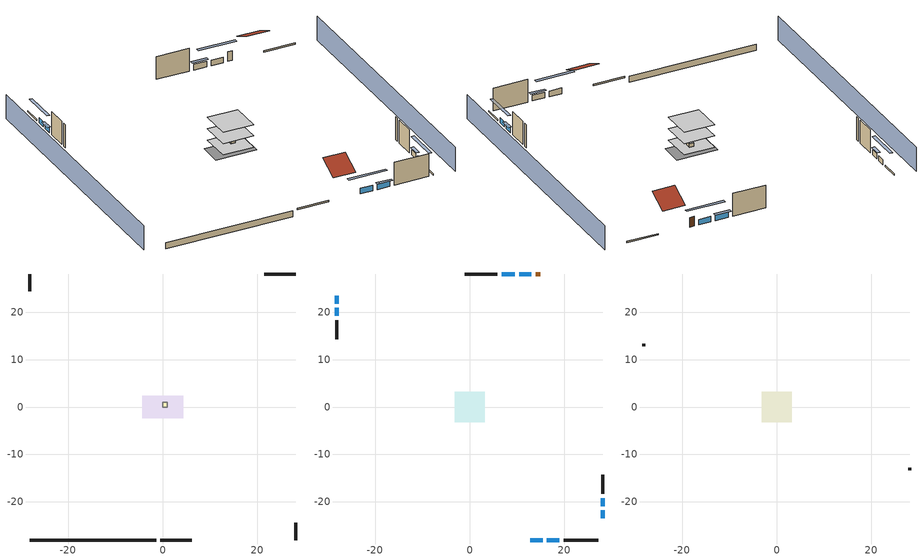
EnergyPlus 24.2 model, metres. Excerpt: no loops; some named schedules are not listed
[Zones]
crawlspace - vented
 floor foundation (Slab1 construction): -4.29,-2.38 -4.29,2.38 4.29,2.38 4.29,-2.38 z-0.91
 wall outside (RimJoist1 construction): -0.49,-28.12 6.12,-28.12 z0.3:0.61
 wall outside (RimJoist2 construction): -28.12,28.12 -28.12,24.44 z0.3:0.61
 wall outside (RimJoist3 construction): 28.12,28.12 21.51,28.12 z0.3:0.61
 wall outside (RimJoist4 construction): 28.12,-28.12 28.12,-24.44 z0.3:0.61
 wall foundation (FoundationWall1 construction): -28.12,-28.12 -1.42,-28.12 z-0.91:0.3
furnace airloop ret air zone
 floor adiabatic (AdiabaticConst): 0,0 0,1 1,1 1,0 z0
 wall adiabatic (AdiabaticConst): 0,1 0,0 1,0 1,1 0,1 z0:1
 ceiling adiabatic (AdiabaticConst): 1,0 1,1 0,1 0,0 z1
conditioned space
 floor to crawlspace - vented (Floor1 construction): -3.2,-3.2 -3.2,3.2 3.2,3.2 3.2,-3.2 z0.3
 floor adiabatic (AdiabaticFloorConstruction): -3.2,-3.2 -3.2,3.2 3.2,3.2 3.2,-3.2 z2.74
 wall outside (AdiabaticWallConstruction 1): 14.87,28.12 13.95,28.12 z0.3:2.34
 wall outside (AdiabaticWallConstruction): 12.76,-28.12 15.4,-28.12 / 16.33,-28.12 18.97,-28.12 z0.3:1.49; -28.12,23.51 -28.12,21.87 / -28.12,20.94 -28.12,19.3 / 28.12,-23.51 28.12,-21.87 / 28.12,-20.94 28.12,-19.3 z0.3:1.37; 13.03,28.12 10.42,28.12 z0.3:1.43; 9.5,28.12 6.75,28.12 z0.3:1.52
 wall outside (Wall1 construction): 19.9,-28.12 27.2,-28.12 z0.3:5.18
 wall outside (Wall2 construction): -28.12,18.37 -28.12,14.32 z0.3:5.18
 wall outside (Wall3 construction): 5.82,28.12 -1.09,28.12 z0.3:5.18
 wall outside (Wall4 construction): 28.12,-18.37 28.12,-14.32 z0.3:5.18
 window (WindowConstruction): 12.76,-28.12 15.4,-28.12 z0.3:1.49
 window (WindowConstruction 1): 16.33,-28.12 18.97,-28.12 z0.3:1.49
 window (WindowConstruction 2): -28.12,23.51 -28.12,21.87 z0.3:1.37
 window (WindowConstruction 3): -28.12,20.94 -28.12,19.3 z0.3:1.37
 window (WindowConstruction 4): 13.03,28.12 10.42,28.12 z0.3:1.43
 window (WindowConstruction 5): 9.49,28.12 6.75,28.12 z0.3:1.52
 window (WindowConstruction 6): 28.12,-23.51 28.12,-21.87 z0.3:1.37
 window (WindowConstruction 7): 28.12,-20.94 28.12,-19.3 z0.3:1.37
 door (Door): 14.87,28.12 13.96,28.12 z0.3:2.34
 ceiling adiabatic (AdiabaticFloorConstruction): 3.2,-3.2 3.2,3.2 -3.2,3.2 -3.2,-3.2 z2.74
attic - unvented
 floor to conditioned space (Floor2 construction Reversed): -3.2,-3.2 -3.2,3.2 3.2,3.2 3.2,-3.2 z5.18
 wall outside (Wall5 construction): -28.12,13.39 -28.12,12.81 z0.3:5.18
 wall outside (Wall6 construction): 28.12,-13.39 28.12,-12.81 z0.3:5.18
 roof outside (Roof1 construction): 11.83,-28.12,5.18 11.83,-23.85,7.32 7.05,-23.85,7.32 7.05,-28.12,5.18
 roof outside (Roof2 construction): 15.8,28.12,5.18 15.8,23.85,7.32 20.58,23.85,7.32 20.58,28.12,5.18
shading: -32.7,28.12 -32.7,-28.12 / 32.7,-28.12 32.7,28.12 z0:5.18; 18.14,-28.12 10.02,-28.12 10.02,-28.73 18.14,-28.73 z4.24; 19.28,-28.12 16.03,-28.12 16.03,-28.73 19.28,-28.73 z1.8; -28.12,19.13 -28.12,26.25 -28.73,26.25 -28.73,19.13 z4.11; -28.12,19 -28.12,21.25 -28.73,21.25 -28.73,19 z1.68; 7.68,28.12 15.77,28.12 15.77,28.73 7.68,28.73 z4.18; 6.45,28.12 9.8,28.12 9.8,28.73 6.45,28.73 z1.83; 28.12,-19.13 28.12,-26.25 28.73,-26.25 28.73,-19.13 z4.11; 28.12,-19 28.12,-21.25 28.73,-21.25 28.73,-19 z1.68
[Building]
Building 1: Terrain=Suburbs
[Site:Location]
Portland Intl Arpt_OR: Latitude {deg}=45.59; Longitude {deg}=-122.6; Time Zone {hr}=-8; Elevation {m}=33; Keep Site Location Information=Yes
[Site:GroundTemperature:Shallow]
10.2558, 8.96328, 8.85977, 9.47314, 11.9355, 14.3863, 16.5111, 17.8571, 17.9714, 16.8767, 14.8061, 12.4304
[Site:WaterMainsTemperature]
Calculation Method=Schedule; Temperature Schedule=mains temperature schedule
[Material] Roughness=Rough; Thermal Absorptance=0.9
Name | Thickness {m} | Conductivity {W/m-K} | Density {kg/m3} | Specific Heat {J/kg-K} | Solar Absorptance | Visible Absorptance
asphalt or fiberglass shingles | 0.00635 | 0.162714 | 1121.4 | 1465.45 | 0.85 | 0.85
ceiling stud and cavity | 0.1397 | 0.118061 | 65.682 | 1177.47 | 0.7 | 0.7
concrete 8.0 in. | 0.2032 | 1.803125 | 2242.8 | 837.4 | 0.7 | 0.7
door material | 0.04445 | 0.0612267 | 512.64 | 1214.23 | 0.7 | 0.7
floor covering | 0.0127 | 0.0433444 | 54.468 | 1339.84 | 0.6 | 0.6
floor rigid ins; wall rigid ins | 0.512978 | 0.029427 | 32.04 | 1214.23 | 0.7 | 0.7
floor stud and cavity | 0.1397 | 0.923637 | 92.3553 | 1139.71 | 0.7 | 0.7
floor stud and cavity 1 | 0.1397 | 1.75129 | 37.0049 | 1207.88 | 0.7 | 0.7
furniture material conditioned space 1 | 0.1524 | 0.115458 | 640.8 | 1214.23 | 0.6 | 0.6
gypsum board | 0.0127 | 0.160291 | 801 | 837.4 | 0.6 | 0.6
osb sheathing 0.5 in. | 0.0127 | 0.115458 | 512.64 | 1214.23 | 0.6 | 0.6
osb sheathing 0.5 in. 1 | 0.0127 | 0.115458 | 512.64 | 1214.23 | 0.7 | 0.7
osb sheathing 0.75 in. | 0.01905 | 0.115458 | 512.64 | 1214.23 | 0.7 | 0.7
rim joist stud and cavity | 0.0508 | 0.178688 | 50.32683 | 1063.81 | 0.6 | 0.6
roof rigid ins | 0.00281632 | 0.029427 | 32.04 | 1214.23 | 0.7 | 0.7
soil 0.5 in. | 0.0127 | 2.9427 | 1842.3 | 418.7 | 0.7 | 0.7
wall stud and cavity | 0.1397 | 0.550994 | 139.0536 | 1170.24 | 0.7 | 0.7
wall stud and cavity 1 | 0.1397 | 0.727959 | 139.0536 | 1170.24 | 0.6 | 0.6
wall stud and cavity 2 | 0.0889 | 0.380278 | 52.3479 | 1209.89 | 0.7 | 0.7
wall stud and cavity 3 | 0.0889 | 0.391764 | 83.0341 | 1211.67 | 0.7 | 0.7
wood siding | 0.0254 | 0.102417 | 544.68 | 1172.36 | 0.85 | 0.85
wood siding 1; wood siding 2 | 0.0254 | 0.102417 | 544.68 | 1172.36 | 0.7 | 0.7
[Material:NoMass]
Adiabatic: Roughness=Rough; Thermal Resistance {m2-K/W}=176.1; Thermal Absorptance=0.9; Solar Absorptance=0.7; Visible Absorptance=0.7
[WindowMaterial:SimpleGlazingSystem]
WindowMaterial: U-Factor {W/m2-K}=2.78222; Solar Heat Gain Coefficient=0.56
[Construction]
AdiabaticConst: Adiabatic
AdiabaticFloorConstruction: floor stud and cavity 1, floor rigid ins, osb sheathing 0.75 in., floor covering
AdiabaticWallConstruction: wood siding 1, wall rigid ins, wall stud and cavity 2, gypsum board
AdiabaticWallConstruction 1: wood siding 2, wall rigid ins, wall stud and cavity 2, gypsum board
Door: door material
Floor1 construction: floor stud and cavity, osb sheathing 0.75 in., floor covering
Floor2 construction Reversed: gypsum board, ceiling stud and cavity
FoundationWall1 construction: concrete 8.0 in.
furniture construction conditioned space 1: furniture material conditioned space 1
PartitionWallConstruction: gypsum board, wall stud and cavity 3, gypsum board
RimJoist1 construction; RimJoist2 construction; RimJoist3 construction; RimJoist4 construction: wood siding, rim joist stud and cavity
Roof1 construction; Roof2 construction: asphalt or fiberglass shingles, roof rigid ins, osb sheathing 0.5 in.
Slab1 construction: soil 0.5 in.
Wall1 construction; Wall2 construction; Wall3 construction; Wall4 construction: wood siding, osb sheathing 0.5 in. 1, wall stud and cavity, gypsum board
Wall5 construction; Wall6 construction: wood siding, osb sheathing 0.5 in. 1, wall stud and cavity 1
WindowConstruction; WindowConstruction 1; WindowConstruction 2; WindowConstruction 3; WindowConstruction 4; WindowConstruction 5; WindowConstruction 6; WindowConstruction 7: WindowMaterial
[Zone] Multiplier=1
Name | Volume {m3} | Part of Total Floor Area
attic - unvented | 19.5132 | Yes
conditioned space | 199.577 | Yes
crawlspace - vented | 49.8943 | Yes
furnace airloop ret air zone | 1 | No
[Space]
Name | Zone | Volume {m3} | Space Type
attic - unvented 1 | attic - unvented | 19.5132
conditioned space 1 | conditioned space | 199.577
crawlspace - vented 1 | crawlspace - vented | 49.8943
furnace airloop ret air space | furnace airloop ret air zone |  | Plenum Space Type
[ZoneInfiltration:DesignFlowRate] Schedule=Always On Discrete
Name | Zone or ZoneList or Space or SpaceList | Design Flow Rate Calculation Method | Air Changes per Hour {1/hr} | Constant Term Coefficient | Temperature Term Coefficient | Velocity Term Coefficient | Velocity Squared Term Coefficient | Design Flow Rate {m3/s}
infil attic - unvented 1 | attic - unvented 1 | AirChanges/Hour | 0.1 | 1 | 0 | 0 | 0
infil flow; natural vent flow; whole house fan flow | conditioned space 1 | Flow/Zone |  |  |  |  |  | 0
crawlspace_vented 1 duct leakage imbalance infil flow | crawlspace - vented 1 | Flow/Zone |  |  |  |  |  | 0
infil crawlspace - vented 1 | crawlspace - vented 1 | AirChanges/Hour | 2.6013 | 1 | 0 | 0 | 0
[ZoneMixing] Schedule=Always On Continuous; Design Flow Rate Calculation Method=Flow/Zone; Design Flow Rate {m3/s}=0
Name | Zone or Space | Source Zone or Space
whole house fan mix | attic - unvented | conditioned space
furnace airloop_0 ZoneMixDZToCond mix | conditioned space | crawlspace - vented
furnace airloop_0 ZoneMixCondToDZ mix | crawlspace - vented | conditioned space
[SurfaceProperty:IncidentSolarMultiplier] Incident Solar Multiplier=1; Incident Solar Multiplier Schedule=trans schedule winter=0.85 summer=0.7
Window1; Window2; Window3; Window4; Window5; Window6; Window7; Window8
[InternalMass] Zone or ZoneList=conditioned space; Space or SpaceList=conditioned space 1
Name | Construction | Surface Area {m2}
furniture mass conditioned space 1 | furniture construction conditioned space 1 | 32.73903
partition wall mass | PartitionWallConstruction | 81.84758
[ElectricEquipment] Zone or ZoneList or Space or SpaceList=conditioned space 1; Design Level Calculation Method=EquipmentLevel; Fraction Latent=0
Name | Schedule | Design Level {W} | Fraction Radiant | Fraction Lost
clothes dryer | clothes dryer schedule | 0 | 0 | 1
clothes washer | clothes washer schedule | 0 | 0 | 1
cooking range | cooking range schedule | 0 | 0 | 1
dishwasher | dishwasher schedule | 0 | 0 | 1
freezer | freezer schedule | 194.914 | 0.6 | 0
fridge | fridge schedule | 41.5354 | 0.6 | 0
mech vent house fan | mech vent house fan schedule | 0 | 0 | 1
mech vent house fan cfis | mech vent house fan cfis schedule | 0 | 0 | 0
whole house fan | Always On Discrete | 0 | 0 | 1
[OtherEquipment] Design Level Calculation Method=EquipmentLevel
Name | Fuel Type | Zone or ZoneList or Space or SpaceList | Schedule | Design Level {W} | Fraction Latent | Fraction Radiant | Fraction Lost
clothes dryer 1 | Electricity | conditioned space 1 | clothes dryer schedule | 0 | 0 | 0 | 1
cooking range 1 | Electricity | conditioned space 1 | cooking range schedule | 0 | 0 | 0 | 1
furnace airloop_0 SupCondToLv; furnace airloop_0 SupSensLkToCond; mech vent house fan sensible load; water heater sens | None | conditioned space 1 | Always On Discrete | 0 | 0 | 0 | 0
furnace airloop_0 SupLatLkToCond; mech vent house fan latent load; water heater lat | None | conditioned space 1 | Always On Discrete | 0 | 1 | 0 | 0
general water use latent | None | conditioned space 1 | general water use schedule | 0 | 1 | 0 | 0
general water use sensible | None | conditioned space 1 | general water use schedule | 0 | 0 | 0.6 | 0
water heater energy adjustment1 | Electricity | conditioned space 1 | Always On Discrete | 0.01 | 0 | 0 | 1
furnace airloop_0 RetCondToDZ; furnace airloop_0 SupCondToDZ; furnace airloop_0 SupSensLkToDZ | None | crawlspace - vented 1 | Always On Discrete | 0 | 0 | 0 | 0
furnace airloop_0 SupLatLkToDZ | None | crawlspace - vented 1 | Always On Discrete | 0 | 1 | 0 | 0
furnace airloop_0 RetCondToRP; furnace airloop_0 RetSensLkToRP | None | furnace airloop ret air space | Always On Discrete | 0 | 0 | 0 | 0
furnace airloop_0 RetLatLkToRP | None | furnace airloop ret air space | Always On Discrete | 0 | 1 | 0 | 0
[SurfaceProperty:ExposedFoundationPerimeter]
Slab1: Exposed Perimeter Calculation Method=TotalExposedPerimeter; Total Exposed Perimeter {m}=26.70048
[SpaceList]
Plenum Space Type: furnace airloop ret air space
[AvailabilityManager:Scheduled]
furnace airloop Availability Manager: Schedule=Always On Discrete
[AirLoopHVAC:ReturnPlenum]
Air Loop HVAC Return Plenum 1: Zone=furnace airloop ret air zone
[Foundation:Kiva]
Foundation Kiva 1: Initial Indoor Air Temperature {C}=7.86103; Wall Height Above Grade {m}=0.3048; Wall Depth Below Slab {m}=0.2032
[Foundation:Kiva:Settings]
Soil Conductivity {W/m-K}=2.9427; Soil Density {kg/m3}=1842.3; Soil Specific Heat {J/kg-K}=418.7; Ground Solar Absorptivity=0.9; Ground Thermal Absorptivity=0.9; Ground Surface Roughness {m}=0.03; Far-Field Width {m}=40; Deep-Ground Boundary Condition=ZeroFlux; Deep-Ground Depth {m}=40; Minimum Cell Dimension {m}=0.2; Maximum Cell Growth Coefficient=3; Simulation Timestep=Timestep
[EnergyManagementSystem:GlobalVariable]
furnace_airloop_0_DuctImbalLkExhFanEquivCond
furnace_airloop_0_DuctImbalLkExhFanEquivDZ
furnace_airloop_0_DuctImbalLkSupFanEquivCond
furnace_airloop_0_DuctImbalLkSupFanEquivDZ
furnace_airloop_0_DZ_T
furnace_airloop_0_DZ_W
furnace_airloop_0_RetCondToDZ
furnace_airloop_0_RetCondToRP
furnace_airloop_0_RetLatLkToRP
furnace_airloop_0_RetSensLkToRP
furnace_airloop_0_SupCondToDZ
furnace_airloop_0_SupCondToLv
furnace_airloop_0_SupLatLkToCond
furnace_airloop_0_SupLatLkToDZ
furnace_airloop_0_SupSensLkToCond
furnace_airloop_0_SupSensLkToDZ
furnace_airloop_0_ZoneMixCondToDZ
furnace_airloop_0_ZoneMixDZToCond
furnace_airloop_AH_MFR
furnace_airloop_AH_Tout
furnace_airloop_AH_VFR
furnace_airloop_AH_Wout
furnace_airloop_Fan_RTF
furnace_airloop_RA_T
furnace_airloop_Ra_W
infil_program_Qfan
infil_program_Qinf
natural_vent_program_Qnv
natural_vent_program_Qwhf
[EnergyManagementSystem:Sensor]
Name | Output:Variable or Output:Meter Index Key | Output:Variable or Output:Meter
airflow_gain | infil flow | Infiltration Sensible Heat Gain Energy
airflow_gain_1 | natural vent flow | Infiltration Sensible Heat Gain Energy
airflow_gain_2 | whole house fan flow | Infiltration Sensible Heat Gain Energy
airflow_loss | infil flow | Infiltration Sensible Heat Loss Energy
airflow_loss_1 | natural vent flow | Infiltration Sensible Heat Loss Energy
airflow_loss_2 | whole house fan flow | Infiltration Sensible Heat Loss Energy
clg_load_cond |  | Cooling:EnergyTransfer:Zone:CONDITIONED SPACE
clg_load_duct |  | Cooling:EnergyTransfer:Zone:FURNACE AIRLOOP RET AIR ZONE
clg_sp_s; clg_sp_s_1 | cooling setpoint | Schedule Value
cool_season | cooling season schedule | Schedule Value
ducts_conv | furnace airloop_0 RetCondToRP | Other Equipment Convective Heating Energy
ducts_conv_1 | furnace airloop_0 RetLatLkToRP | Other Equipment Convective Heating Energy
ducts_conv_2 | furnace airloop_0 RetSensLkToRP | Other Equipment Convective Heating Energy
ducts_conv_3 | furnace airloop_0 SupCondToLv | Other Equipment Convective Heating Energy
ducts_conv_4 | furnace airloop_0 SupLatLkToCond | Other Equipment Convective Heating Energy
ducts_conv_5 | furnace airloop_0 SupSensLkToCond | Other Equipment Convective Heating Energy
ducts_rad | furnace airloop_0 RetCondToRP | Other Equipment Radiant Heating Energy
ducts_rad_1 | furnace airloop_0 RetLatLkToRP | Other Equipment Radiant Heating Energy
ducts_rad_2 | furnace airloop_0 RetSensLkToRP | Other Equipment Radiant Heating Energy
ducts_rad_3 | furnace airloop_0 SupCondToLv | Other Equipment Radiant Heating Energy
ducts_rad_4 | furnace airloop_0 SupLatLkToCond | Other Equipment Radiant Heating Energy
ducts_rad_5 | furnace airloop_0 SupSensLkToCond | Other Equipment Radiant Heating Energy
furnace_airloop_0_DZ_T_s | crawlspace - vented | Zone Air Temperature
furnace_airloop_0_DZ_W_s | crawlspace - vented | Zone Mean Air Humidity Ratio
furnace_airloop_AH_MFR_s | Node 6 | System Node Mass Flow Rate
furnace_airloop_AH_Tout_s | Node 6 | System Node Temperature
furnace_airloop_AH_VFR_s | Node 6 | System Node Current Density Volume Flow Rate
furnace_airloop_AH_Wout_s | Node 6 | System Node Humidity Ratio
furnace_airloop_RA_T_s | Node 9 | System Node Temperature
furnace_airloop_Ra_W_s | Node 9 | System Node Humidity Ratio
htg_load_cond |  | Heating:EnergyTransfer:Zone:CONDITIONED SPACE
htg_load_duct |  | Heating:EnergyTransfer:Zone:FURNACE AIRLOOP RET AIR ZONE
htg_sp_s; htg_sp_s_1 | heating setpoint | Schedule Value
ig_ee_conv | clothes dryer | Electric Equipment Convective Heating Energy
ig_ee_conv_2 | cooking range | Electric Equipment Convective Heating Energy
ig_ee_conv_4 | freezer | Electric Equipment Convective Heating Energy
ig_ee_conv_5 | fridge | Electric Equipment Convective Heating Energy
ig_ee_conv_6 | whole house fan | Electric Equipment Convective Heating Energy
ig_ee_rad | clothes dryer | Electric Equipment Radiant Heating Energy
ig_ee_rad_2 | cooking range | Electric Equipment Radiant Heating Energy
ig_ee_rad_4 | freezer | Electric Equipment Radiant Heating Energy
ig_ee_rad_5 | fridge | Electric Equipment Radiant Heating Energy
ig_ee_rad_6 | whole house fan | Electric Equipment Radiant Heating Energy
ig_oe_conv | clothes dryer 1 | Other Equipment Convective Heating Energy
ig_oe_conv_1 | cooking range 1 | Other Equipment Convective Heating Energy
ig_oe_conv_2 | general water use latent | Other Equipment Convective Heating Energy
ig_oe_conv_3 | general water use sensible | Other Equipment Convective Heating Energy
ig_oe_conv_4 | water heater energy adjustment1 | Other Equipment Convective Heating Energy
ig_oe_conv_5 | water heater lat | Other Equipment Convective Heating Energy
ig_oe_conv_6 | water heater sens | Other Equipment Convective Heating Energy
ig_oe_rad | clothes dryer 1 | Other Equipment Radiant Heating Energy
ig_oe_rad_1 | cooking range 1 | Other Equipment Radiant Heating Energy
ig_oe_rad_2 | general water use latent | Other Equipment Radiant Heating Energy
ig_oe_rad_3 | general water use sensible | Other Equipment Radiant Heating Energy
ig_oe_rad_4 | water heater energy adjustment1 | Other Equipment Radiant Heating Energy
ig_oe_rad_5 | water heater lat | Other Equipment Radiant Heating Energy
ig_oe_rad_6 | water heater sens | Other Equipment Radiant Heating Energy
im_conv | furniture mass conditioned space 1 | Surface Inside Face Convection Heat Gain Energy
im_conv_1 | partition wall mass | Surface Inside Face Convection Heat Gain Energy
im_ig | furniture mass conditioned space 1 | Surface Inside Face Internal Gains Radiation Heat Gain Energy
im_ig_1 | partition wall mass | Surface Inside Face Internal Gains Radiation Heat Gain Energy
im_lgt | furniture mass conditioned space 1 | Surface Inside Face Lights Radiation Heat Gain Energy
im_lgt_1 | partition wall mass | Surface Inside Face Lights Radiation Heat Gain Energy
im_sol | furniture mass conditioned space 1 | Surface Inside Face Solar Radiation Heat Gain Energy
im_sol_1 | partition wall mass | Surface Inside Face Solar Radiation Heat Gain Energy
im_surf | furniture mass conditioned space 1 | Surface Inside Face Net Surface Thermal Radiation Heat Gain Energy
im_surf_1 | partition wall mass | Surface Inside Face Net Surface Thermal Radiation Heat Gain Energy
mv_conv | mech vent house fan | Electric Equipment Convective Heating Energy
mv_conv_1 | mech vent house fan cfis | Electric Equipment Convective Heating Energy
mv_conv_2 | mech vent house fan latent load | Other Equipment Convective Heating Energy
mv_conv_3 | mech vent house fan sensible load | Other Equipment Convective Heating Energy
mv_rad | mech vent house fan | Electric Equipment Radiant Heating Energy
mv_rad_1 | mech vent house fan cfis | Electric Equipment Radiant Heating Energy
mv_rad_2 | mech vent house fan latent load | Other Equipment Radiant Heating Energy
mv_rad_3 | mech vent house fan sensible load | Other Equipment Radiant Heating Energy
natural_vent_s | natural vent schedule | Schedule Value
out_pb_s |  | Site Outdoor Air Barometric Pressure
out_wt_s |  | Site Outdoor Air Humidity Ratio
site_vw_s |  | Site Wind Speed
ss_back_out | Window1 | Surface Window Shortwave from Zone Back Out Window Heat Transfer Rate
ss_back_out_1 | Window2 | Surface Window Shortwave from Zone Back Out Window Heat Transfer Rate
ss_back_out_2 | Window3 | Surface Window Shortwave from Zone Back Out Window Heat Transfer Rate
ss_back_out_3 | Window4 | Surface Window Shortwave from Zone Back Out Window Heat Transfer Rate
ss_back_out_4 | Window5 | Surface Window Shortwave from Zone Back Out Window Heat Transfer Rate
ss_back_out_5 | Window6 | Surface Window Shortwave from Zone Back Out Window Heat Transfer Rate
ss_back_out_6 | Window7 | Surface Window Shortwave from Zone Back Out Window Heat Transfer Rate
ss_back_out_7 | Window8 | Surface Window Shortwave from Zone Back Out Window Heat Transfer Rate
ss_conv | Door1 | Surface Inside Face Convection Heat Gain Energy
ss_conv_1 | Window1 | Surface Inside Face Convection Heat Gain Energy
ss_conv_2 | Window2 | Surface Inside Face Convection Heat Gain Energy
ss_conv_3 | Window3 | Surface Inside Face Convection Heat Gain Energy
ss_conv_4 | Window4 | Surface Inside Face Convection Heat Gain Energy
ss_conv_5 | Window5 | Surface Inside Face Convection Heat Gain Energy
ss_conv_6 | Window6 | Surface Inside Face Convection Heat Gain Energy
ss_conv_7 | Window7 | Surface Inside Face Convection Heat Gain Energy
ss_conv_8 | Window8 | Surface Inside Face Convection Heat Gain Energy
ss_ig | Door1 | Surface Inside Face Internal Gains Radiation Heat Gain Energy
ss_ig_1 | Window1 | Surface Inside Face Internal Gains Radiation Heat Gain Energy
ss_ig_2 | Window2 | Surface Inside Face Internal Gains Radiation Heat Gain Energy
ss_ig_3 | Window3 | Surface Inside Face Internal Gains Radiation Heat Gain Energy
ss_ig_4 | Window4 | Surface Inside Face Internal Gains Radiation Heat Gain Energy
ss_ig_5 | Window5 | Surface Inside Face Internal Gains Radiation Heat Gain Energy
ss_ig_6 | Window6 | Surface Inside Face Internal Gains Radiation Heat Gain Energy
ss_ig_7 | Window7 | Surface Inside Face Internal Gains Radiation Heat Gain Energy
ss_ig_8 | Window8 | Surface Inside Face Internal Gains Radiation Heat Gain Energy
ss_lgt | Door1 | Surface Inside Face Lights Radiation Heat Gain Energy
ss_sol | Door1 | Surface Inside Face Solar Radiation Heat Gain Energy
ss_surf | Door1 | Surface Inside Face Net Surface Thermal Radiation Heat Gain Energy
ss_surf_1 | Window1 | Surface Inside Face Net Surface Thermal Radiation Heat Gain Energy
ss_surf_2 | Window2 | Surface Inside Face Net Surface Thermal Radiation Heat Gain Energy
ss_surf_3 | Window3 | Surface Inside Face Net Surface Thermal Radiation Heat Gain Energy
ss_surf_4 | Window4 | Surface Inside Face Net Surface Thermal Radiation Heat Gain Energy
ss_surf_5 | Window5 | Surface Inside Face Net Surface Thermal Radiation Heat Gain Energy
ss_surf_6 | Window6 | Surface Inside Face Net Surface Thermal Radiation Heat Gain Energy
ss_surf_7 | Window7 | Surface Inside Face Net Surface Thermal Radiation Heat Gain Energy
ss_surf_8 | Window8 | Surface Inside Face Net Surface Thermal Radiation Heat Gain Energy
ss_trans_in | Window1 | Surface Window Transmitted Solar Radiation Rate
ss_trans_in_1 | Window2 | Surface Window Transmitted Solar Radiation Rate
ss_trans_in_2 | Window3 | Surface Window Transmitted Solar Radiation Rate
ss_trans_in_3 | Window4 | Surface Window Transmitted Solar Radiation Rate
ss_trans_in_4 | Window5 | Surface Window Transmitted Solar Radiation Rate
ss_trans_in_5 | Window6 | Surface Window Transmitted Solar Radiation Rate
ss_trans_in_6 | Window7 | Surface Window Transmitted Solar Radiation Rate
ss_trans_in_7 | Window8 | Surface Window Transmitted Solar Radiation Rate
ss_trans_out | Window1 | Surface Inside Face Initial Transmitted Diffuse Transmitted Out Window Solar Radiation Rate
ss_trans_out_1 | Window2 | Surface Inside Face Initial Transmitted Diffuse Transmitted Out Window Solar Radiation Rate
ss_trans_out_2 | Window3 | Surface Inside Face Initial Transmitted Diffuse Transmitted Out Window Solar Radiation Rate
ss_trans_out_3 | Window4 | Surface Inside Face Initial Transmitted Diffuse Transmitted Out Window Solar Radiation Rate
ss_trans_out_4 | Window5 | Surface Inside Face Initial Transmitted Diffuse Transmitted Out Window Solar Radiation Rate
ss_trans_out_5 | Window6 | Surface Inside Face Initial Transmitted Diffuse Transmitted Out Window Solar Radiation Rate
ss_trans_out_6 | Window7 | Surface Inside Face Initial Transmitted Diffuse Transmitted Out Window Solar Radiation Rate
ss_trans_out_7 | Window8 | Surface Inside Face Initial Transmitted Diffuse Transmitted Out Window Solar Radiation Rate
s_conv | Floor1 | Surface Inside Face Convection Heat Gain Energy
s_conv_1 | Floor2 | Surface Inside Face Convection Heat Gain Energy
s_conv_2 | inferred conditioned ceiling | Surface Inside Face Convection Heat Gain Energy
s_conv_3 | inferred conditioned floor | Surface Inside Face Convection Heat Gain Energy
s_conv_4 | Wall1 | Surface Inside Face Convection Heat Gain Energy
s_conv_5 | Wall2 | Surface Inside Face Convection Heat Gain Energy
s_conv_6 | Wall3 | Surface Inside Face Convection Heat Gain Energy
s_conv_7 | Wall4 | Surface Inside Face Convection Heat Gain Energy
s_ig | Floor1 | Surface Inside Face Internal Gains Radiation Heat Gain Energy
s_ig_1 | Floor2 | Surface Inside Face Internal Gains Radiation Heat Gain Energy
s_ig_2 | inferred conditioned ceiling | Surface Inside Face Internal Gains Radiation Heat Gain Energy
s_ig_3 | inferred conditioned floor | Surface Inside Face Internal Gains Radiation Heat Gain Energy
s_ig_4 | Wall1 | Surface Inside Face Internal Gains Radiation Heat Gain Energy
s_ig_5 | Wall2 | Surface Inside Face Internal Gains Radiation Heat Gain Energy
s_ig_6 | Wall3 | Surface Inside Face Internal Gains Radiation Heat Gain Energy
